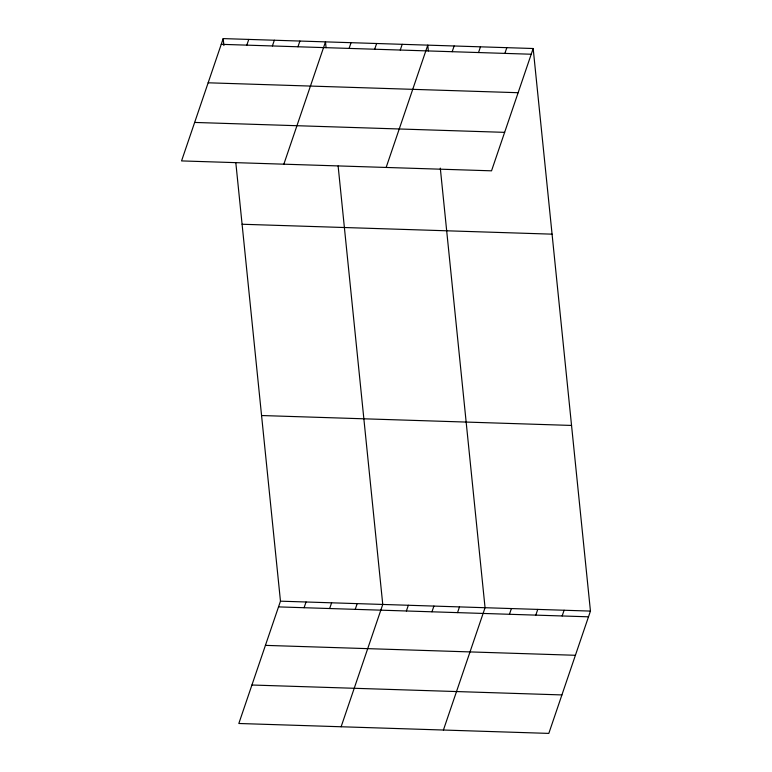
<?xml version="1.0" encoding="UTF-8"?>
<svg xmlns="http://www.w3.org/2000/svg" width="772" height="772" viewBox="0 0 772 772"><rect width="100%" height="100%" fill="white"/><g stroke="black" fill="none" stroke-linecap="round" stroke-linejoin="round"><path stroke-width="1.16" d="M223.185 38.6L181.555 160.914L491.532 170.824L533.172 48.511L223.185 38.6L223.899 45.558M246.818 45.133L248.767 39.42M272.391 45.953L274.34 40.231M297.963 46.774L299.912 41.051M283.845 164.185L325.485 41.871L326.073 47.671M349.108 48.404L351.057 42.692M374.681 49.225L376.63 43.502M400.263 50.045L402.202 44.322M386.145 167.456L427.775 45.143L428.373 50.942M452.18 51.705L454.129 45.982M235.827 162.757L280.468 601.176L238.828 723.489L548.815 733.4L590.445 611.086L533.172 48.511M478.534 52.544L480.473 46.822M304.091 607.718L306.04 601.996M504.878 53.384L506.828 47.671M329.663 608.529L331.613 602.816M355.236 609.349L357.185 603.627M341.118 726.761L382.758 604.447L338.126 166.028M406.39 610.98L408.33 605.267M431.963 611.8L433.903 606.088M457.535 612.621L459.485 606.898M443.417 730.032L485.057 607.718L440.301 168.132M509.452 614.28L511.402 608.558M535.807 615.12L537.756 609.398M562.151 615.959L564.1 610.247M221.246 44.322L531.223 54.233M208.141 82.797L518.128 92.708M194.65 122.439L504.637 132.35M242.09 224.247L552.077 234.157M261.563 415.529L571.55 425.44M280.468 601.176L590.445 611.086M278.518 606.898L588.505 616.809M265.423 645.373L575.401 655.283M251.923 685.015L561.91 694.925"/></g></svg>
